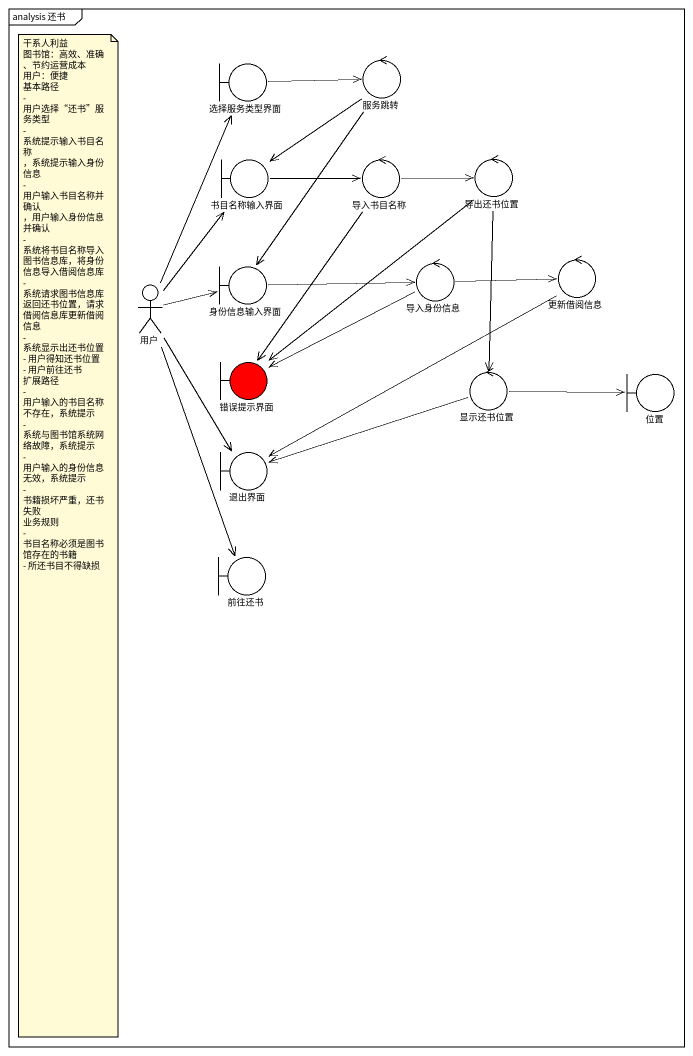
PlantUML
@startuml
mainframe analysis 还书
boundary 选择服务类型界面
control 服务跳转
boundary 书目名称输入界面
control 导入书目名称
control 导出还书位置
actor 用户
boundary 身份信息输入界面
control 导入身份信息
control 更新借阅信息
boundary 错误提示界面 #FF0000
control 显示还书位置
boundary 位置
boundary 退出界面
boundary 前往还书
选择服务类型界面 -right-> 服务跳转
服务跳转 --> 书目名称输入界面
服务跳转 --> 身份信息输入界面
书目名称输入界面 -right-> 导入书目名称
导入书目名称 -right-> 导出还书位置
导入书目名称 --> 错误提示界面
导出还书位置 --> 错误提示界面
导出还书位置 --> 显示还书位置
用户 -up-> 选择服务类型界面
用户 -up-> 书目名称输入界面
用户 -right-> 身份信息输入界面
用户 --> 退出界面
用户 --> 前往还书
身份信息输入界面 -right-> 导入身份信息
导入身份信息 -right-> 更新借阅信息
导入身份信息 -left-> 错误提示界面
更新借阅信息 -left-> 退出界面
显示还书位置 -right-> 位置
显示还书位置 -left-> 退出界面
note as N1
  干系人利益
  图书馆：高效、准确、节约运营成本
  用户：便捷
  基本路径
  - 用户选择“还书”服务类型
  - 系统提示输入书目名称 ，系统提示输入身份信息
  - 用户输入书目名称并确认 ，用户输入身份信息并确认
  - 系统将书目名称导入图书信息库，将身份信息导入借阅信息库
  - 系统请求图书信息库返回还书位置，请求借阅信息库更新借阅信息
  - 系统显示出还书位置
  - 用户得知还书位置
  - 用户前往还书
  扩展路径
  - 用户输入的书目名称不存在，系统提示
  - 系统与图书馆系统网络故障，系统提示
  - 用户输入的身份信息无效，系统提示
  - 书籍损坏严重，还书失败
  业务规则
  - 书目名称必须是图书馆存在的书籍
  - 所还书目不得缺损
end note
@enduml
